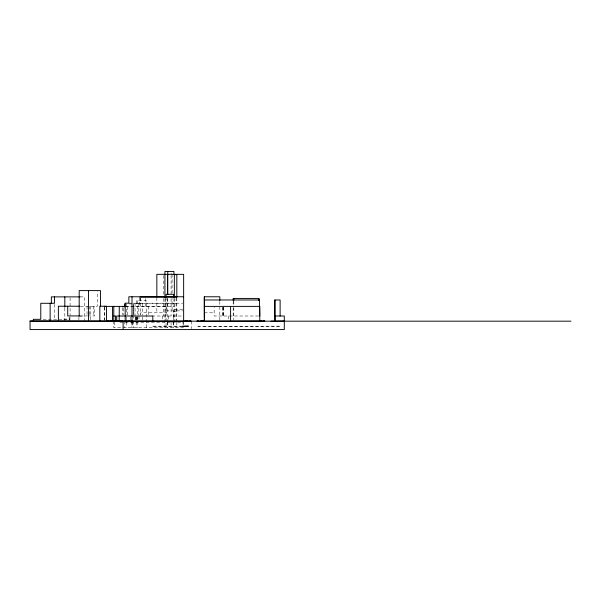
<?xml version="1.0" encoding="UTF-8"?>
<svg xmlns="http://www.w3.org/2000/svg" width="601" height="601" viewBox="0 0 601 601"><rect width="100%" height="100%" fill="white"/><g stroke="black" fill="none" stroke-linecap="round" stroke-linejoin="round"><path stroke-width="0.45" stroke-dasharray="3 2.25" d="M69.994 316.907L69.986 319.311L41.664 319.311M80.023 296.879L84.531 296.879L84.531 321.174M128.847 303.182L182.719 303.182M176.101 303.49L133.317 303.49L133.317 315.112M129.17 303.903L133.595 303.903L133.595 320.265M80.376 306.225L97.377 306.225L97.377 291.523M125.188 306.39L167.514 306.39L167.514 298.141M126.03 306.698L174.343 306.698M182.757 309.59L172.089 309.59L172.089 298.457M166.064 310.875L182.764 310.875M176.101 311.19L173.614 311.19L173.614 320.31M204.325 312.798L214.151 312.798M80.068 315.931L87.107 315.931M87.626 315.931L94.665 315.931L94.665 306.225M151.985 316.006L183.643 316.006M258.528 316.006L214.151 316.006L214.151 307.261M78.896 316.111L84.531 316.111M119.899 322.414L183.027 322.414M181.968 326.185L151.978 326.185L181.051 326.343M197.827 326.185L200.403 326.185M197.827 326.343L200.403 326.343M183.643 327.583L113.784 327.583L113.784 322.091M233.812 301.154L233.812 306.615M233.812 307.524L233.812 320.31M233.173 301.199L233.173 306.75M233.173 307.674L233.173 316.006M228.778 316.006L228.778 320.31M223.474 307.261L223.474 316.006M223.241 307.261L223.241 316.006M222.963 307.261L222.963 316.006M222.731 307.261L222.731 316.006M219.823 301.462L219.823 320.235M191.238 321.174L191.238 328.634M183.643 322.091L183.643 324.84M183.027 321.174L183.027 324.84M176.822 297.908L176.822 321.174M176.822 322.091L176.822 327.583M176.101 297.961L176.101 320.25M174.343 298.457L174.343 321.174M173.929 298.457L173.929 306.698M173.817 309.59L173.817 316.006M173.524 322.091L173.614 327.583M173.434 316.006L173.434 321.174M173.434 322.091L173.434 327.583M172.089 274.334L172.089 292.89M171.09 273.042L171.09 274.642M171.09 275.558L171.09 297.623M171.09 298.539L171.09 316.006M171.09 322.091L171.09 327.583M168.596 316.006L168.596 320.31M167.777 298.344L167.822 321.174M167.822 322.091L167.822 327.583M167.371 322.091L167.371 327.583M166.575 306.39L166.575 312.798L140.717 312.798L140.717 314.398M166.064 297.082L166.064 327.583M165.741 298.539L165.831 320.31M164.929 298.577L164.929 327.583M163.397 275.558L163.397 297.623M163.397 298.539L163.397 316.006M162.39 316.006L162.39 320.31M156.846 297.788L156.846 312.798M148.507 306.39L148.507 316.006M146.313 327.583L146.313 300.703L136.277 300.703L136.277 303.49M145.525 298.517L145.525 306.39M142.7 303.49L142.7 315.112M142.7 316.862L142.7 320.31M140.626 297.983L140.626 315.104M140.183 297.998L140.183 303.49M139.77 296.774L139.77 306.39M138.966 316.006L138.966 320.31M138.823 303.182L138.823 315.089M137.637 316.847L137.637 320.295M137.524 300.703L137.524 327.583M136.435 316.862L136.435 320.31M136.277 316.862L136.277 320.31M136.277 322.091L136.277 327.583M135.834 316.862L135.834 321.174M135.698 316.862L135.698 320.31M135.06 303.182L135.06 316.006M133.895 306.39L133.895 316.006M133.595 321.174L133.595 327.583M132.52 322.091L132.52 327.583M132.002 322.091L132.002 327.583M131.882 321.174L131.882 327.583M130.5 316.862L130.5 320.31M127.637 306.698L127.637 316.006M126.518 303.903L126.518 315.074M126.518 316.862L126.518 320.31M126.518 322.091L126.518 327.583M124.813 321.174L124.813 327.583M123.363 308.133L123.363 315.127M122.371 307.629L122.371 315.074M114.483 322.091L114.483 327.583M104.379 307.164L104.379 320.243M104.228 307.269L104.228 320.348M93.568 306.225L93.568 315.931M90.458 306.225L90.458 321.174M89.744 306.225L89.744 315.931M87.032 306.225L87.032 315.931M78.896 316.952L78.896 321.174M70.099 297.788L70.099 315.194M69.799 321.174L69.799 319.048L63.39 319.048L63.39 321.174M69.168 316.952L69.168 321.174M64.818 308.088L64.818 321.174M54.548 304.354L54.548 319.311M279.833 326.185L201.906 326.343L279.833 326.185"/><path stroke-width="0.9" d="M204.325 319.123L204.325 321.174L204.325 296.774L219.823 296.774L219.823 300.523M204.325 317.786L204.325 296.774M183.643 321.174L183.643 274.334L156.846 274.334L156.846 296.849M264.771 320.957L197.196 321.174L198.435 320.957M200.291 321.174L201.53 321.174M264.74 321.174L263.478 320.957M112.905 321.152L114.964 320.957M119.937 320.957L117.338 321.174M121.199 320.957L122.236 320.957M111.365 321.174L113.048 321.174M113.018 321.174L114.205 320.957M186.122 320.957L184.883 321.174L186.333 320.957M109.622 321.174L112.207 321.174M121.124 320.957L119.637 320.957M183.643 296.774L128.847 296.774L128.847 303.182L125.136 303.182L125.203 321.174M80.023 296.879L51.348 296.879L51.348 303.287M140.183 297.082L176.101 297.082M204.325 299.974L259.444 299.974L259.782 316.006M79.723 306.225L58.38 306.225L58.38 321.174M104.228 306.39L125.692 306.39M204.325 306.39L259.79 306.39L259.79 321.174M122.371 306.698L125.564 306.698M79.557 315.931L67.718 315.931L67.718 306.225M113.784 316.006L115.602 316.006L115.58 321.174M190.772 320.957A2.569 0.436 9.8 0 1 190.968 321.114L30.05 320.957L30.05 329.566L284.303 329.566L284.303 316.006L274.957 316.006L274.957 299.974M284.303 320.957L270.923 321.174M30.05 321.174L570.95 321.174M259.332 320.957L261.427 321.174M201.846 320.957L203.085 320.957M189.743 320.957L190.9 321.159M110.592 321.174L112.049 321.174M260.18 320.957L261.548 321.174M187.888 320.957L186.648 321.174M280.119 316.006L280.119 299.974L274.807 299.974L274.807 321.174M275.16 316.006L275.16 321.174M258.903 300.245L258.903 298.427L233.173 298.427L233.173 300.275M258.843 298.427L258.843 300.245M233.812 298.427L233.812 300.245M230.589 306.39L230.589 321.174M197.196 320.957L197.196 321.174A2.569 0.436 -9.9 0 1 197.413 320.957M176.822 297.623L176.822 274.642L174.343 274.642L174.343 297.623M173.929 274.642L173.929 271.434L164.929 271.434L164.929 297.638M173.614 297.082L173.614 294.287L166.064 294.287L166.064 297.082M167.777 271.434L167.777 294.633M167.514 274.334L167.514 294.482M152.827 321.174L152.827 316.006L116.699 316.006L116.744 321.174M132.002 296.774L132.002 321.174M130.184 321.174L128.456 321.174M127.254 321.174L125.609 321.174M124.813 303.903L124.813 306.698M123.107 321.152L123.115 329.566M119.299 306.39L119.171 321.174M113.784 306.39L113.784 321.174M112.507 306.39L112.507 321.174M111.914 321.174L110.306 321.174M108.758 321.174L107.016 321.174M106.467 321.174L106.437 306.225L99.826 306.225L99.826 321.174M100.48 306.352L100.48 290.599L79.189 290.599L79.189 315.931M88.527 290.599L88.527 321.174M64.818 296.879L64.818 307.156M54.451 296.879L54.451 303.287L40.785 303.287L40.785 319.311L33.333 319.311L33.333 321.174M50.131 303.287L50.131 321.174M190.457 320.957A5.199 0.886 9.9 0 1 190.757 321.137M188.301 326.185L181.968 326.343L188.301 326.185"/></g></svg>
